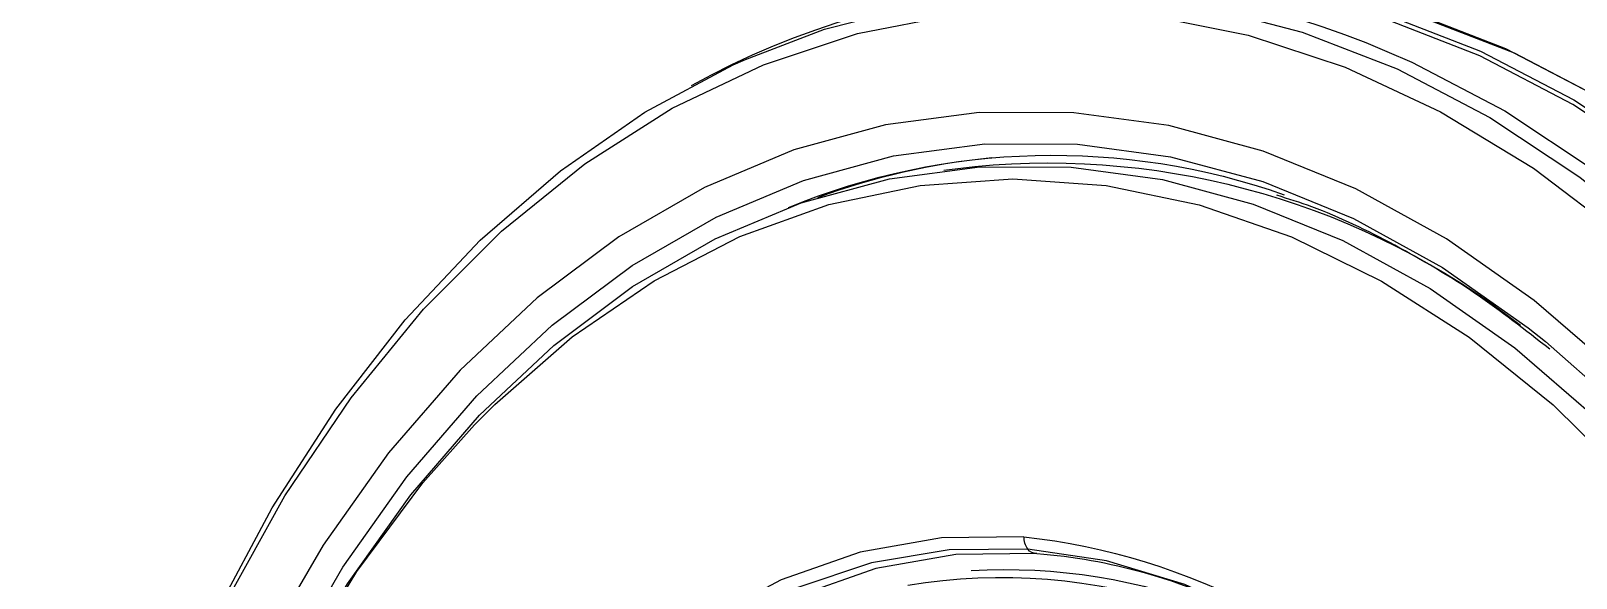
# Model space of a CAD drawing. Extents: x 0 to 84, y -21 to 126.
# Drawn here: x 69.334 to 71.077, y 42.454 to 43.071 of the extents above; entities that cross this region are included whole.
import ezdxf

# ---------------------------------------------------------------- set-up
doc = ezdxf.new("R2010")
doc.units = 0
doc.header["$MEASUREMENT"] = 0
doc.layers.add('1', color=4, linetype='Continuous')
doc.layers.add('DIM', color=3, linetype='Continuous')
doc.layers.add('GEOMETRY', color=3, linetype='Continuous', lineweight=25)

# ---------------------------------------------------------------- blocks, each defined once
blk = doc.blocks.new('3.5 MID JET')
at = {"layer": 'GEOMETRY', "color": 4}
blk.add_line((1.4478, -1.2454), (1.444, -1.2107), dxfattribs=at)
at = {"layer": 'GEOMETRY', "color": 4, "flags": 128}
for points in [[(1.5946, -0.9105), (1.5879, -0.8871), (1.5494, -0.7839), (1.4977, -0.6843), (1.4332, -0.5891), (1.3564, -0.499), (1.2679, -0.4147), (1.1682, -0.3368), (1.0583, -0.266), (0.9389, -0.2028), (0.8109, -0.1476), (0.6754, -0.1009), (0.5332, -0.063), (0.3857, -0.0343), (0.2337, -0.0149), (0.0786, -0.0049), (-0.0786, -0.0046), (-0.2365, -0.0138), (-0.3941, -0.0325), (-0.5501, -0.0606)], [(1.6356, -1.1613), (1.635, -1.1394), (1.6236, -1.0309), (1.5986, -0.9244), (1.56, -0.8209), (1.5081, -0.7209), (1.4434, -0.6254), (1.3664, -0.535), (1.2775, -0.4505), (1.1776, -0.3724), (1.0673, -0.3013), (0.9475, -0.2379), (0.8191, -0.1825), (0.6832, -0.1357), (0.5406, -0.0977), (0.3925, -0.0689), (0.2401, -0.0494), (0.0845, -0.0394), (-0.0732, -0.0391), (-0.2316, -0.0483), (-0.3897, -0.0671), (-0.5462, -0.0953)], [(-0.5451, -0.0989), (-0.3891, -0.0708), (-0.2315, -0.0521), (-0.0735, -0.0429), (0.0837, -0.0432), (0.2388, -0.0531), (0.3908, -0.0726), (0.5384, -0.1013), (0.6806, -0.1392), (0.8161, -0.1859), (0.9441, -0.2411), (1.0636, -0.3043), (1.1735, -0.3752), (1.2732, -0.453), (1.3617, -0.5373), (1.4386, -0.6274), (1.5031, -0.7227), (1.5548, -0.8223), (1.5932, -0.9256), (1.6182, -1.0317), (1.6229, -1.0628)], [(0.4482, -0.0508), (0.5368, -0.0693), (0.6794, -0.1073), (0.8154, -0.1541), (0.9438, -0.2095), (1.0636, -0.2729), (1.1738, -0.3439), (1.2738, -0.422), (1.3626, -0.5066), (1.4397, -0.597), (1.5044, -0.6925), (1.5562, -0.7924), (1.5948, -0.896), (1.6199, -1.0024), (1.6246, -1.0337)], [(1.4668, -0.7285), (1.4486, -0.7039), (1.3718, -0.6138), (1.2832, -0.5295), (1.1836, -0.4516), (1.0736, -0.3808), (0.9542, -0.3175), (0.8262, -0.2623), (0.6906, -0.2156), (0.5485, -0.1777), (0.4009, -0.149), (0.2489, -0.1296), (0.0937, -0.1197), (-0.0634, -0.1193), (-0.2214, -0.1285), (-0.3791, -0.1472), (-0.5351, -0.1753)], [(1.6195, -1.4359), (1.6327, -1.3414), (1.6352, -1.2324), (1.624, -1.1246), (1.5991, -1.0189), (1.5608, -0.916), (1.5092, -0.8167), (1.445, -0.7218), (1.3684, -0.632), (1.2801, -0.548), (1.1808, -0.4704), (1.0713, -0.3998), (0.9523, -0.3368), (0.8247, -0.2818), (0.6896, -0.2353), (0.548, -0.1975), (0.4009, -0.1689), (0.2495, -0.1495), (0.0948, -0.1396), (-0.0618, -0.1393), (-0.2192, -0.1485), (-0.3763, -0.1671), (-0.5318, -0.1951)], [(0.1917, -2.5881), (0.3473, -2.5502), (0.4987, -2.5031), (0.6447, -2.4471), (0.7842, -2.3827), (0.916, -2.3104), (1.0391, -2.2307), (1.1525, -2.1444), (1.2553, -2.0522), (1.3466, -1.9547), (1.4257, -1.8528), (1.492, -1.7472), (1.5449, -1.6389), (1.5841, -1.5286), (1.6091, -1.4174), (1.6198, -1.306), (1.6162, -1.1954)], [(1.5659, -0.9801), (1.5197, -0.8771), (1.4599, -0.7783), (1.387, -0.6846), (1.3016, -0.5966), (1.2044, -0.5152), (1.0961, -0.4409), (0.9776, -0.3743), (0.85, -0.316), (0.7141, -0.2665), (0.5711, -0.2261), (0.4222, -0.1951), (0.2685, -0.1739), (0.1114, -0.1626), (-0.0481, -0.1613), (-0.2085, -0.1699), (-0.3685, -0.1885), (-0.527, -0.2169)], [(1.055, -0.555), (1.156, -0.6291), (1.2457, -0.7101), (1.3234, -0.7972), (1.3884, -0.8898), (1.4401, -0.9871), (1.4782, -1.0881), (1.5023, -1.1922), (1.5121, -1.2982), (1.5077, -1.4055), (1.489, -1.513), (1.4562, -1.6198), (1.4096, -1.7251), (1.3496, -1.8278), (1.2767, -1.9272), (1.1914, -2.0225), (1.0947, -2.1127), (0.9872, -2.1971), (0.8698, -2.275), (0.7437, -2.3457), (0.6098, -2.4087), (0.4693, -2.4633), (0.3234, -2.5092), (0.1734, -2.5459)], [(1.2857, -1.8257), (1.303, -1.7984), (1.3579, -1.6964), (1.3991, -1.5921), (1.4261, -1.4866), (1.4388, -1.3808), (1.437, -1.2756), (1.4207, -1.1721), (1.3901, -1.071), (1.3454, -0.9735), (1.2871, -0.8802), (1.2157, -0.7922), (1.1318, -0.7101), (1.0362, -0.6347), (0.9297, -0.5667)], [(1.0601, -2.0831), (1.1428, -2.0053), (1.2249, -1.9135), (1.2952, -1.8177), (1.3531, -1.7187), (1.398, -1.6173), (1.4296, -1.5143), (1.4476, -1.4107), (1.4519, -1.3074), (1.4424, -1.2051), (1.4192, -1.1049), (1.3825, -1.0075), (1.3326, -0.9138), (1.2699, -0.8246), (1.1951, -0.7406), (1.1086, -0.6625), (1.0113, -0.5911), (0.904, -0.5269), (0.7876, -0.4705), (0.6631, -0.4224), (0.5315, -0.3829), (0.4858, -0.3716)], [(0.1658, -2.5186), (0.3126, -2.4827), (0.4554, -2.4378), (0.5929, -2.3843), (0.7239, -2.3227), (0.8474, -2.2535), (0.9622, -2.1772), (1.0674, -2.0946), (1.1622, -2.0063), (1.2456, -1.9131), (1.3169, -1.8158), (1.3757, -1.7153), (1.4213, -1.6122), (1.4534, -1.5077), (1.4717, -1.4025), (1.476, -1.2975), (1.4664, -1.1937), (1.4428, -1.0919), (1.4055, -0.993), (1.3549, -0.8978), (1.2913, -0.8072), (1.2152, -0.7219), (1.1274, -0.6426), (1.108, -0.6271)], [(-0.4574, -0.7201), (-0.3312, -0.6935), (-0.2029, -0.6763), (-0.0741, -0.6686), (0.0537, -0.6707), (0.1791, -0.6824), (0.3006, -0.7036), (0.4168, -0.7341), (0.5262, -0.7735), (0.6276, -0.8214), (0.7199, -0.8771), (0.8018, -0.9401), (0.8726, -1.0096), (0.9313, -1.0848), (0.9773, -1.1648), (1.01, -1.2487)], [(1.01, -1.2487), (1.029, -1.3354), (1.0341, -1.424), (1.0253, -1.5135), (1.0027, -1.6027), (0.9664, -1.6907), (0.917, -1.7763), (0.8551, -1.8587), (0.7813, -1.9368), (0.6965, -2.0097), (0.6017, -2.0765), (0.498, -2.1366), (0.3867, -2.1891), (0.269, -2.2335), (0.1464, -2.2692), (0.0202, -2.2958), (-0.1081, -2.313)], [(0.1938, -2.589), (0.3465, -2.5519), (0.4953, -2.506), (0.639, -2.4516), (0.7766, -2.3892), (0.907, -2.3191), (1.0292, -2.242), (1.1423, -2.1585), (1.2454, -2.0691), (1.3377, -1.9745), (1.4186, -1.8756), (1.4874, -1.7729), (1.5436, -1.6673), (1.5867, -1.5597), (1.6165, -1.4508), (1.6195, -1.4359)], [(0.1607, -2.5138), (0.3083, -2.4775), (0.4516, -2.432), (0.5895, -2.3776), (0.7205, -2.3148), (0.8435, -2.2441), (0.9574, -2.1663), (1.0613, -2.0821), (1.154, -1.9921), (1.2348, -1.8973), (1.2857, -1.8257)]]:
    blk.add_lwpolyline(points, dxfattribs=at)
at = {"layer": 'GEOMETRY', "flags": 128}
for points in [[(1.108, -0.6271), (1.0286, -0.5701), (0.9196, -0.5049), (0.8014, -0.4476), (0.6749, -0.3987), (0.5413, -0.3586), (0.4017, -0.3277), (0.2572, -0.3062), (0.1091, -0.2942), (-0.0412, -0.292), (-0.1927, -0.2995), (-0.3439, -0.3166), (-0.4935, -0.3433)], [(1.0245, -1.2497), (1.0441, -1.3407), (1.0487, -1.4336), (1.0382, -1.5274), (1.0126, -1.6208), (0.9724, -1.7127), (0.918, -1.8019), (0.8501, -1.8872), (0.7696, -1.9677), (0.6774, -2.0423), (0.5748, -2.11), (0.463, -2.1701), (0.3434, -2.2217), (0.2175, -2.2642), (0.087, -2.2971)], [(1.0028, -1.2397), (1.0221, -1.3291), (1.0266, -1.4205), (1.0163, -1.5127), (0.9912, -1.6046), (0.9516, -1.6949), (0.8981, -1.7826), (0.8314, -1.8665), (0.7522, -1.9456), (0.6616, -2.0189), (0.6023, -2.0597)]]:
    blk.add_lwpolyline(points, dxfattribs=at)
at = {"layer": 'GEOMETRY', "color": 4}
for centre, radius, start, end in [((0.5841, -1.3226), 0.8672, 7.4138, 50.7953), ((0.7561, -1.2537), 0.8837, 343.6851, 36.4617), ((0.6711, -1.297), 0.7854, 350.5633, 32.2834), ((0.6759, -1.2904), 0.7801, 352.6019, 7.4132)]:
    blk.add_arc(centre, radius, start, end, dxfattribs=at)
at = {"layer": 'GEOMETRY'}
for centre, radius, start, end in [((0.3148, -1.4981), 0.7518, 19.287, 61.7799), ((0.346, -1.4271), 0.6639, 9.6193, 58.7016), ((0.3528, -1.429), 0.6488, 3.4939, 58.9171), ((0.4038, -1.4265), 0.6274, 17.3168, 39.8383), ((1.0144, -1.2378), 0.0118, 189.3582, 247.9644), ((1.0188, -1.2278), 0.0226, 247.1473, 284.5894)]:
    blk.add_arc(centre, radius, start, end, dxfattribs=at)
at = {"layer": 'GEOMETRY', "color": 4}
blk.add_open_spline([(1.0984, -0.6243), (1.1256, -0.6465), (1.1815, -0.6921), (1.2529, -0.7681), (1.3056, -0.8332), (1.3294, -0.8739), (1.3364, -0.8859)], degree=3, knots=[0, 0, 0, 0, 0.280837, 0.577782, 0.875237, 1, 1, 1, 1], dxfattribs=at)
blk = doc.blocks.new('PRODIGY')
at = {"layer": 'DIM', "xscale": -1, "rotation": 282.8865046255843}
blk.add_blockref('3.5 MID JET', (71.9011, 41.7803), dxfattribs=at)

msp = doc.modelspace()

# ---------------------------------------------------------------- block references
at = {"layer": '1'}
msp.add_blockref('PRODIGY', (0, 0), dxfattribs=at)

doc.saveas('drawing.dxf')
